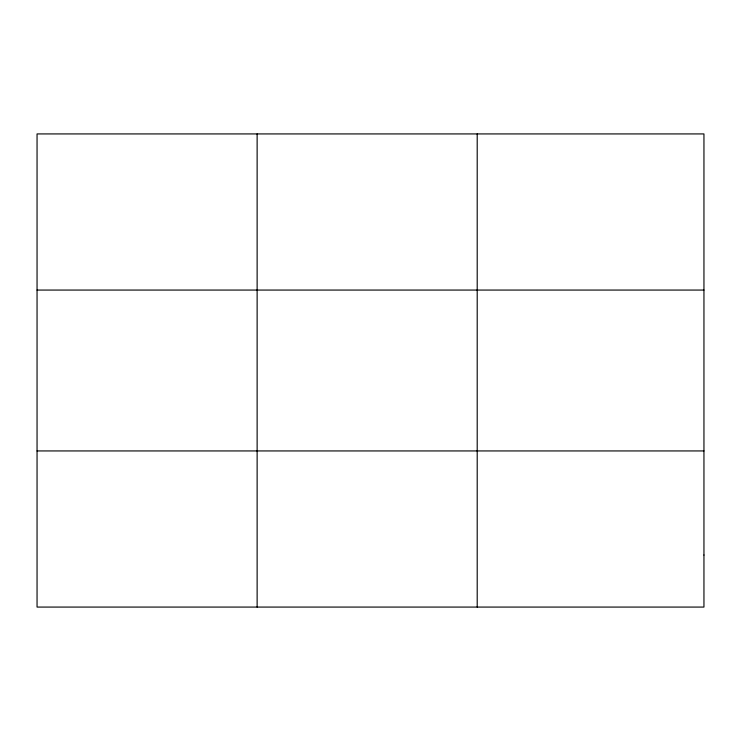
<?xml version="1.0" encoding="UTF-8"?>
<svg xmlns="http://www.w3.org/2000/svg" width="741" height="741" viewBox="0 0 741 741"><rect width="100%" height="100%" fill="white"/><g stroke="black" fill="none" stroke-linecap="round" stroke-linejoin="round"><path stroke-width="1.11" d="M257.127 133.926L257.127 607.074M477.204 133.926L477.204 607.074M37.05 290.064L703.95 290.064M37.05 450.936L703.95 450.936M703.95 555.028L703.95 607.074L37.05 607.074L37.05 133.926L703.95 133.926L703.95 555.028"/></g></svg>
